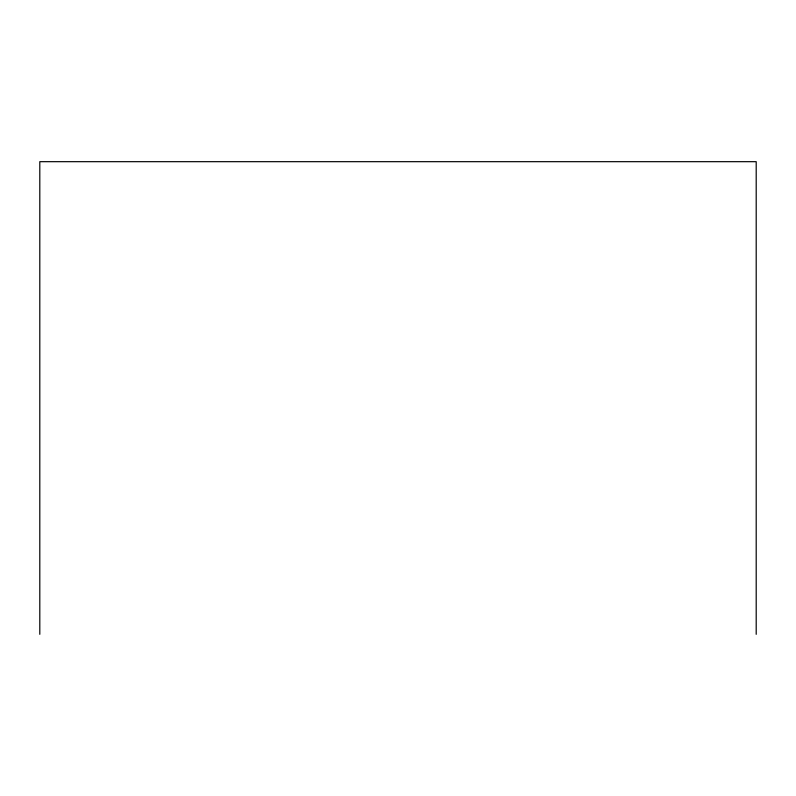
<?xml version="1.0" encoding="UTF-8"?>
<svg xmlns="http://www.w3.org/2000/svg" width="796" height="796" viewBox="0 0 796 796"><rect width="100%" height="100%" fill="white"/><g stroke="black" fill="none" stroke-linecap="round" stroke-linejoin="round"><path stroke-width="1.19" d="M756.2 634.322L756.2 161.678L39.8 161.678L39.8 634.322"/></g></svg>
